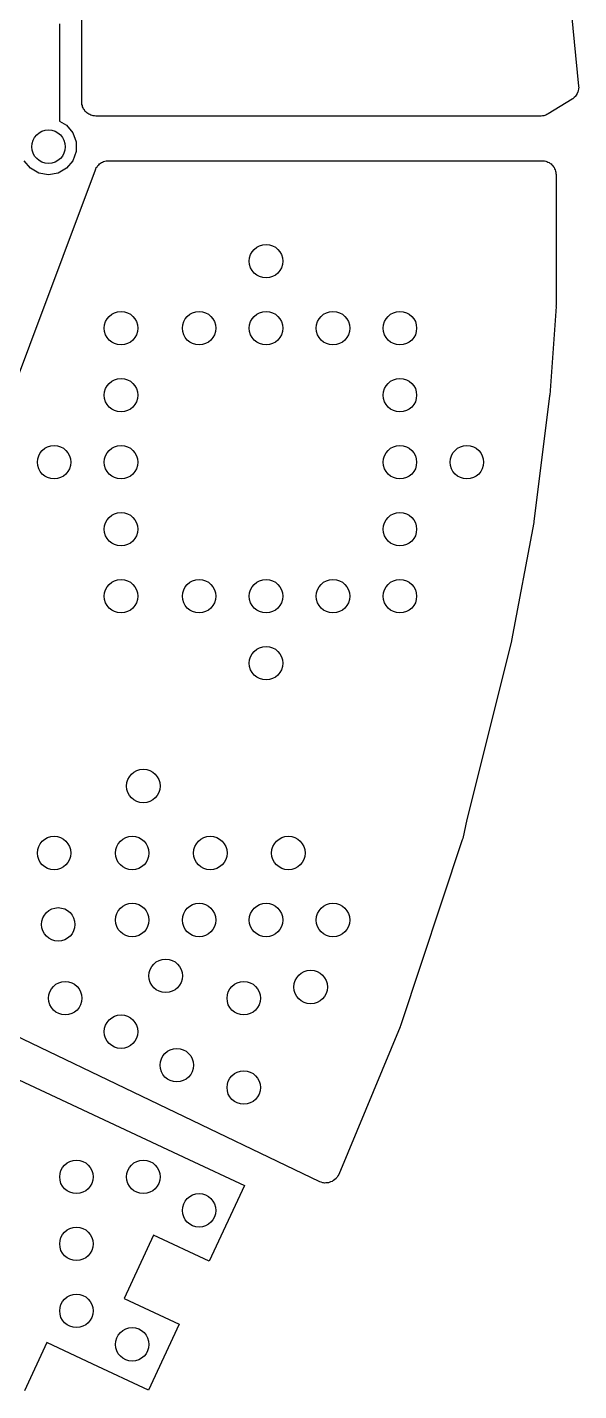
# Model space of a CAD drawing. Extents: x 76 to 124.9, y -113.7 to -66.
# Drawn here: x 119.06 to 124, y -101.61 to -89.41 of the extents above; entities that cross this region are included whole.
import ezdxf

# ---------------------------------------------------------------- set-up
doc = ezdxf.new("R2010")
doc.units = 0
doc.header["$MEASUREMENT"] = 0
doc.layers.add('BLACK', color=7, linetype='CONTINUOUS')

msp = doc.modelspace()

# ---------------------------------------------------------------- linework, layer by layer
at = {"layer": 'Black'}
for p, q in [((119.548, -90.075), (119.548, -87.0781)), ((123.762, -87.4836), (124.002, -89.9317)), ((119.349, -89.375), (119.349, -89.5)), ((119.349, -89.5), (119.349, -90.2468)), ((123.996, -89.9833), (123.988, -89.9986)), ((123.997, -89.979), (123.996, -89.9833)), ((123.999, -89.975), (123.997, -89.979)), ((124, -89.9576), (123.999, -89.975)), ((124.003, -89.9404), (124, -89.9576)), ((124.002, -89.9317), (124.002, -89.9361)), ((124.002, -89.9361), (124.003, -89.9404)), ((119.55, -90.0858), (119.548, -90.075)), ((119.55, -90.0967), (119.55, -90.0858)), ((119.554, -90.107), (119.55, -90.0967)), ((119.556, -90.1178), (119.554, -90.107)), ((123.943, -90.0503), (123.73, -90.1815)), ((123.946, -90.0474), (123.943, -90.0503)), ((123.95, -90.0455), (123.946, -90.0474)), ((123.963, -90.0331), (123.95, -90.0455)), ((123.976, -90.0215), (123.963, -90.0331)), ((123.978, -90.0176), (123.976, -90.0215)), ((123.981, -90.0145), (123.978, -90.0176)), ((123.988, -89.9986), (123.981, -90.0145)), ((119.561, -90.1272), (119.556, -90.1178)), ((119.565, -90.1375), (119.561, -90.1272)), ((119.572, -90.1459), (119.565, -90.1375)), ((119.577, -90.1553), (119.572, -90.1459)), ((119.586, -90.1624), (119.577, -90.1553)), ((119.593, -90.1708), (119.586, -90.1624)), ((119.602, -90.1762), (119.593, -90.1708)), ((119.611, -90.1833), (119.602, -90.1762)), ((119.621, -90.187), (119.611, -90.1833)), ((119.63, -90.1925), (119.621, -90.187)), ((119.641, -90.1944), (119.63, -90.1925)), ((119.651, -90.1981), (119.641, -90.1944)), ((119.662, -90.1981), (119.651, -90.1981)), ((119.673, -90.2), (119.662, -90.1981)), ((123.665, -90.2), (119.673, -90.2)), ((123.677, -90.1978), (123.665, -90.2)), ((123.69, -90.1974), (123.677, -90.1978)), ((123.698, -90.1941), (123.69, -90.1974)), ((123.707, -90.1925), (123.698, -90.1941)), ((123.718, -90.1861), (123.707, -90.1925)), ((123.73, -90.1815), (123.718, -90.1861)), ((119.349, -90.2468), (119.411, -90.2828)), ((119.411, -90.2828), (119.467, -90.3495)), ((119.467, -90.3495), (119.497, -90.4314)), ((119.497, -90.4314), (119.497, -90.5186)), ((119.497, -90.5186), (119.467, -90.6005)), ((117.901, -95.3986), (119.67, -90.6811)), ((119.089, -90.6672), (119.033, -90.6005)), ((119.164, -90.7108), (119.089, -90.6672)), ((119.25, -90.726), (119.164, -90.7108)), ((119.336, -90.7108), (119.25, -90.726)), ((119.411, -90.6672), (119.336, -90.7108)), ((119.467, -90.6005), (119.411, -90.6672)), ((119.67, -90.6811), (119.675, -90.6722)), ((119.675, -90.6722), (119.678, -90.6625)), ((119.678, -90.6625), (119.686, -90.6537)), ((119.686, -90.6537), (119.692, -90.6437)), ((119.692, -90.6437), (119.7, -90.6372)), ((119.7, -90.6372), (119.706, -90.6292)), ((119.706, -90.6292), (119.716, -90.6235)), ((119.716, -90.6235), (119.725, -90.6161)), ((119.725, -90.6161), (119.735, -90.6127)), ((119.735, -90.6127), (119.744, -90.6075)), ((119.744, -90.6075), (119.755, -90.6055)), ((119.755, -90.6055), (119.766, -90.6017)), ((119.766, -90.6017), (119.776, -90.6018)), ((119.776, -90.6018), (119.787, -90.6)), ((119.787, -90.6), (123.675, -90.6)), ((123.675, -90.6), (123.686, -90.6019)), ((123.686, -90.6019), (123.697, -90.6019)), ((123.697, -90.6019), (123.707, -90.6056)), ((123.707, -90.6056), (123.718, -90.6075)), ((123.718, -90.6075), (123.727, -90.613)), ((123.727, -90.613), (123.738, -90.6167)), ((123.738, -90.6167), (123.746, -90.6238)), ((123.746, -90.6238), (123.755, -90.6292)), ((123.755, -90.6292), (123.762, -90.6376)), ((123.762, -90.6376), (123.771, -90.6447)), ((123.771, -90.6447), (123.776, -90.6541)), ((123.776, -90.6541), (123.783, -90.6625)), ((123.783, -90.6625), (123.787, -90.6728)), ((123.787, -90.6728), (123.792, -90.6822)), ((123.792, -90.6822), (123.794, -90.693)), ((123.794, -90.693), (123.798, -90.7033)), ((123.798, -90.7033), (123.798, -90.7142)), ((123.798, -90.7142), (123.8, -90.725)), ((123.8, -90.725), (123.8, -91.8955)), ((123.8, -91.9045), (123.743, -92.6997)), ((123.8, -91.8955), (123.799, -91.9)), ((123.799, -91.9), (123.8, -91.9045)), ((123.742, -92.7064), (123.6, -93.8321)), ((123.743, -92.6997), (123.742, -92.703)), ((123.742, -92.703), (123.742, -92.7064)), ((123.599, -93.8394), (123.401, -94.8963)), ((123.6, -93.8321), (123.599, -93.8357)), ((123.599, -93.8357), (123.599, -93.8394)), ((123.399, -94.9036), (123, -96.4992)), ((123.401, -94.8963), (123.399, -94.8999)), ((123.399, -94.8999), (123.399, -94.9036)), ((123, -96.5008), (122.963, -96.6687)), ((123, -96.4992), (123, -96.5008)), ((122.959, -96.6811), (122.404, -98.3487)), ((122.96, -96.6747), (122.959, -96.6811)), ((122.963, -96.6687), (122.96, -96.6747)), ((121.681, -99.7431), (117.29, -97.6392)), ((117.864, -98.3104), (120.508, -99.5435)), ((122.401, -98.3573), (121.851, -99.6784)), ((122.402, -98.3527), (122.401, -98.3573)), ((122.404, -98.3487), (122.402, -98.3527)), ((120.508, -99.5435), (121.006, -99.7759)), ((121.695, -99.7469), (121.681, -99.7431)), ((121.708, -99.7524), (121.695, -99.7469)), ((121.716, -99.7527), (121.708, -99.7524)), ((121.723, -99.7548), (121.716, -99.7527)), ((121.759, -99.752), (121.751, -99.7543)), ((121.766, -99.7514), (121.759, -99.752)), ((121.779, -99.7456), (121.766, -99.7514)), ((121.793, -99.7414), (121.779, -99.7456)), ((121.799, -99.7367), (121.793, -99.7414)), ((121.806, -99.7335), (121.799, -99.7367)), ((121.816, -99.7236), (121.806, -99.7335)), ((121.827, -99.715), (121.816, -99.7236)), ((121.831, -99.7085), (121.827, -99.715)), ((121.837, -99.7031), (121.831, -99.7085)), ((121.843, -99.6904), (121.837, -99.7031)), ((121.851, -99.6784), (121.843, -99.6904)), ((121.006, -99.7759), (120.689, -100.456)), ((121.737, -99.7537), (121.723, -99.7548)), ((121.751, -99.7543), (121.737, -99.7537)), ((120.191, -100.223), (119.927, -100.79)), ((120.689, -100.456), (120.191, -100.223)), ((119.927, -100.79), (120.421, -101.02)), ((120.421, -101.02), (120.146, -101.609)), ((119.235, -101.184), (119.034, -101.615)), ((119.647, -101.377), (119.235, -101.184)), ((120.146, -101.609), (119.647, -101.377))]:
    msp.add_line(p, q, dxfattribs=at)
for centre in [(119.25, -90.475), (121.2, -91.5), (119.9, -92.1), (120.6, -92.1), (121.2, -92.1), (121.8, -92.1), (122.4, -92.1), (119.9, -92.7), (122.4, -92.7), (119.3, -93.3), (119.9, -93.3), (122.4, -93.3), (123, -93.3), (119.9, -93.9), (122.4, -93.9), (119.9, -94.5), (120.6, -94.5), (121.2, -94.5), (121.8, -94.5), (122.4, -94.5), (121.2, -95.1), (120.1, -96.2), (119.3, -96.8), (120, -96.8), (120.7, -96.8), (121.4, -96.8), (119.337, -97.4392), (120, -97.4), (120.6, -97.4), (121.2, -97.4), (121.8, -97.4), (120.3, -97.9), (121.6, -98), (119.4, -98.1), (121, -98.1), (119.9, -98.4), (120.4, -98.7), (121, -98.9), (119.5, -99.7), (120.1, -99.7), (120.6, -100), (119.5, -100.3), (119.5, -100.9), (120, -101.2)]:
    msp.add_circle(centre, 0.15, dxfattribs=at)

doc.saveas('drawing.dxf')
